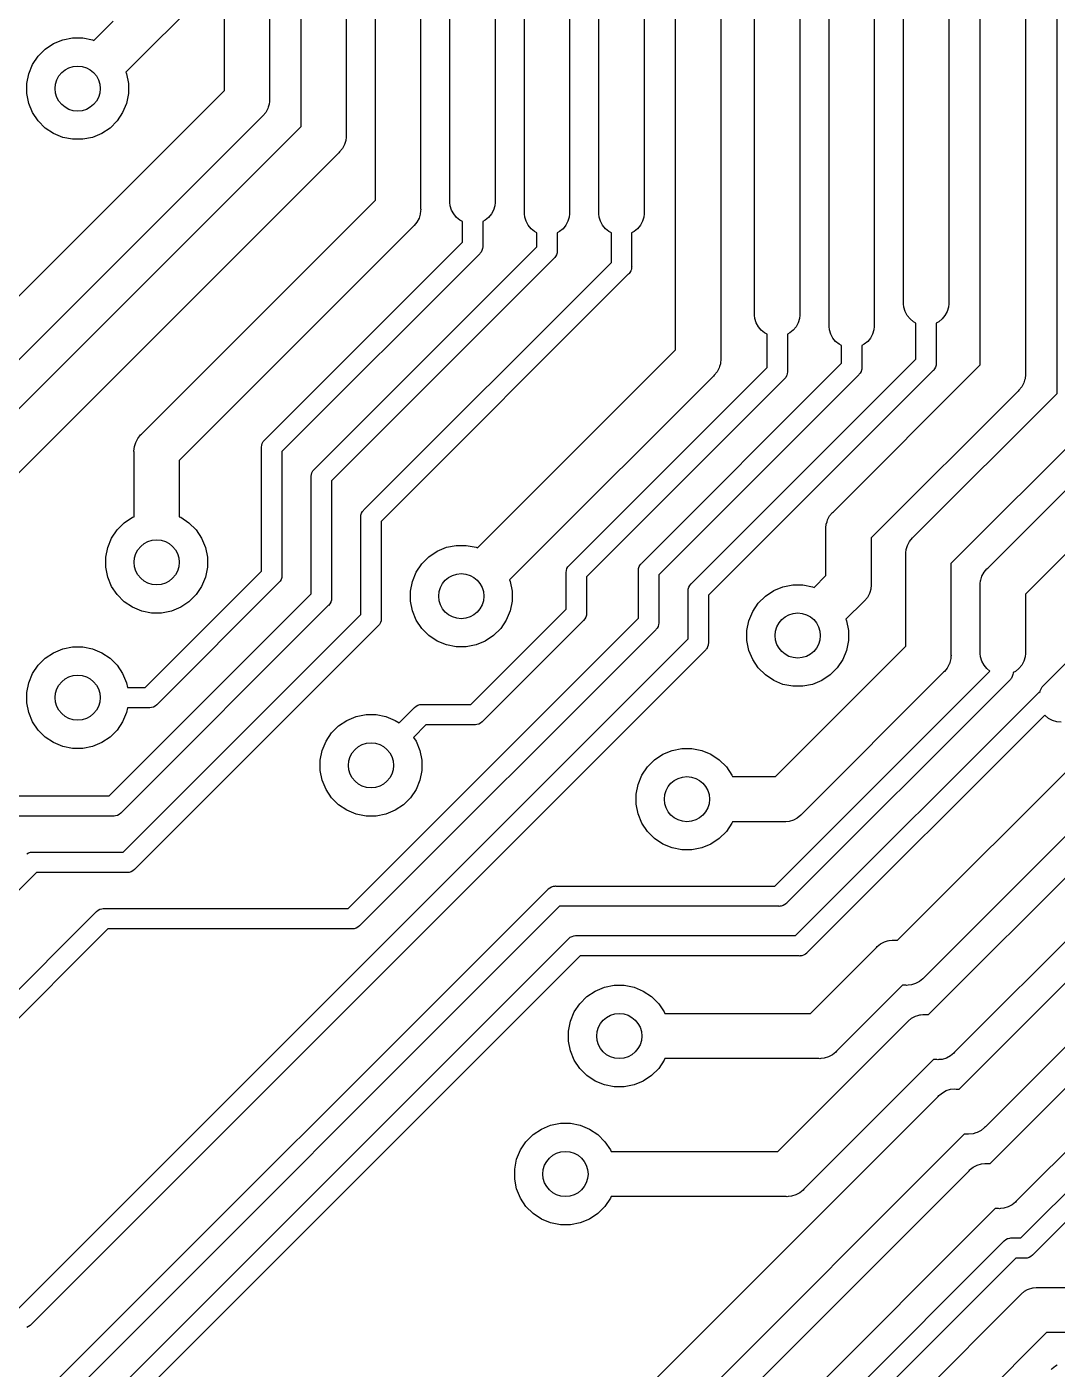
# Model space of a CAD drawing. Extents: x 1 to 84, y 1 to 137.
# Drawn here: x 42.37 to 46.94, y 30.77 to 36.72 of the extents above; entities that cross this region are included whole.
import ezdxf

# ---------------------------------------------------------------- set-up
doc = ezdxf.new("R2010")
doc.units = 0
doc.layers.add('BLACK', color=7, linetype='CONTINUOUS')

msp = doc.modelspace()

# ---------------------------------------------------------------- linework, layer by layer
at = {"layer": 'BLACK', "linetype": 'CONTINUOUS'}
for p, q in [((43.59, 36.2814), (43.59, 59.6351)), ((43.79, 59.5986), (43.79, 36.2449)), ((43.92, 35.9547), (43.92, 59.4651)), ((44.12, 59.4286), (44.12, 35.9182)), ((44.25, 35.9451), (44.25, 59.2451)), ((44.45, 59.2086), (44.45, 35.9451)), ((44.58, 35.8951), (44.58, 59.0918)), ((44.78, 59.0553), (44.78, 35.8951)), ((44.91, 35.8951), (44.91, 58.9551)), ((45.11, 58.9186), (45.11, 35.8951)), ((45.25, 35.2914), (45.25, 58.8118)), ((45.45, 58.7753), (45.45, 35.2549)), ((45.6, 35.4451), (45.6, 58.6951)), ((45.8, 58.6586), (45.8, 35.4451)), ((45.93, 35.3951), (45.93, 58.5086)), ((46.13, 58.4721), (46.13, 35.3951)), ((46.26, 35.4951), (46.26, 58.3719)), ((46.46, 58.3354), (46.46, 35.4951)), ((46.6, 35.2249), (46.6, 58.2452)), ((46.8, 58.2087), (46.8, 35.1883)), ((46.94, 35.0981), (46.94, 58.1185)), ((43.45, 38.0951), (43.45, 36.4049)), ((43.25, 36.4414), (43.25, 38.0586)), ((43.0672, 36.7758), (42.8992, 36.6078)), ((42.6722, 36.6636), (42.7578, 36.7492)), ((42.4934, 36.6494), (42.5344, 36.6664)), ((42.5344, 36.6664), (42.5778, 36.675)), ((42.5778, 36.675), (42.6222, 36.675)), ((42.6222, 36.675), (42.6656, 36.6664)), ((42.6656, 36.6664), (42.6722, 36.6636)), ((42.4252, 36.5934), (42.4566, 36.6248)), ((42.4566, 36.6248), (42.4934, 36.6494)), ((42.8992, 36.6078), (42.8136, 36.5222)), ((42.8992, 36.6078), (42.8992, 36.6078)), ((42.3836, 36.5156), (42.4006, 36.5566)), ((42.4006, 36.5566), (42.4252, 36.5934)), ((42.375, 36.4722), (42.3836, 36.5156)), ((42.8136, 36.5222), (42.8164, 36.5156)), ((42.8164, 36.5156), (42.825, 36.4722)), ((40.2758, 33.4672), (43.25, 36.4414)), ((42.375, 36.4278), (42.375, 36.4722)), ((42.3836, 36.3844), (42.375, 36.4278)), ((42.825, 36.4278), (42.8164, 36.3844)), ((42.825, 36.4722), (42.825, 36.4278)), ((42.4006, 36.3434), (42.3836, 36.3844)), ((42.8164, 36.3844), (42.7994, 36.3434)), ((43.4428, 36.3615), (43.4335, 36.3442)), ((43.4446, 36.3672), (43.4428, 36.3615)), ((43.4486, 36.3804), (43.4446, 36.3672)), ((43.4498, 36.3928), (43.4486, 36.3804)), ((43.45, 36.3951), (43.4498, 36.3928)), ((43.45, 36.4049), (43.4505, 36.4)), ((43.4505, 36.4), (43.45, 36.3951)), ((43.45, 36.3951), (43.45, 36.3951)), ((43.4172, 36.3258), (40.4172, 33.3258)), ((42.4252, 36.3066), (42.4006, 36.3434)), ((42.4566, 36.2752), (42.4252, 36.3066)), ((42.7748, 36.3066), (42.7434, 36.2752)), ((42.7994, 36.3434), (42.7748, 36.3066)), ((43.4211, 36.3289), (43.4172, 36.3258)), ((43.4335, 36.3442), (43.4211, 36.3289)), ((40.8828, 33.5742), (43.59, 36.2814)), ((42.4934, 36.2506), (42.4566, 36.2752)), ((42.5344, 36.2336), (42.4934, 36.2506)), ((42.7066, 36.2506), (42.6656, 36.2336)), ((42.7434, 36.2752), (42.7066, 36.2506)), ((43.79, 36.2449), (43.7905, 36.24)), ((43.7905, 36.24), (43.79, 36.2351)), ((42.5778, 36.225), (42.5344, 36.2336)), ((42.6222, 36.225), (42.5778, 36.225)), ((42.6656, 36.2336), (42.6222, 36.225)), ((43.7735, 36.1842), (43.761, 36.1689)), ((43.7828, 36.2015), (43.7735, 36.1842)), ((43.7885, 36.2204), (43.7828, 36.2015)), ((43.79, 36.2351), (43.7885, 36.2204)), ((43.79, 36.2351), (43.79, 36.2351)), ((43.7572, 36.1658), (41.05, 33.4586)), ((43.761, 36.1689), (43.7572, 36.1658)), ((42.8828, 34.9175), (43.92, 35.9547)), ((44.2514, 35.9304), (44.25, 35.9451)), ((44.45, 35.9451), (44.4486, 35.9304)), ((44.1185, 35.8937), (44.1128, 35.8749)), ((44.12, 35.9084), (44.1185, 35.8937)), ((44.12, 35.9182), (44.1205, 35.9133)), ((44.1205, 35.9133), (44.12, 35.9084)), ((44.12, 35.9084), (44.12, 35.9084)), ((44.2572, 35.9115), (44.2514, 35.9304)), ((44.2665, 35.8942), (44.2572, 35.9115)), ((44.2789, 35.8789), (44.2665, 35.8942)), ((44.4335, 35.8942), (44.4211, 35.8789)), ((44.4428, 35.9115), (44.4335, 35.8942)), ((44.4486, 35.9304), (44.4428, 35.9115)), ((44.5815, 35.8804), (44.58, 35.8951)), ((44.5872, 35.8615), (44.5815, 35.8804)), ((44.7786, 35.8804), (44.7728, 35.8615)), ((44.78, 35.8951), (44.7786, 35.8804)), ((44.9115, 35.8804), (44.91, 35.8951)), ((44.9172, 35.8615), (44.9115, 35.8804)), ((45.1086, 35.8804), (45.1029, 35.8615)), ((45.11, 35.8951), (45.1086, 35.8804)), ((44.0872, 35.8391), (43.05, 34.8019)), ((44.091, 35.8423), (44.0872, 35.8391)), ((44.1035, 35.8575), (44.091, 35.8423)), ((44.1128, 35.8749), (44.1035, 35.8575)), ((44.2942, 35.8665), (44.2789, 35.8789)), ((44.305, 35.8607), (44.2942, 35.8665)), ((44.305, 35.7686), (44.305, 35.8607)), ((44.4058, 35.8665), (44.395, 35.8607)), ((44.395, 35.8607), (44.395, 35.7522)), ((44.4211, 35.8789), (44.4058, 35.8665)), ((44.5965, 35.8442), (44.5872, 35.8615)), ((44.609, 35.8289), (44.5965, 35.8442)), ((44.6242, 35.8165), (44.609, 35.8289)), ((44.7511, 35.8289), (44.7358, 35.8165)), ((44.7636, 35.8442), (44.7511, 35.8289)), ((44.7728, 35.8615), (44.7636, 35.8442)), ((44.9265, 35.8442), (44.9172, 35.8615)), ((44.939, 35.8289), (44.9265, 35.8442)), ((44.9542, 35.8165), (44.939, 35.8289)), ((45.0811, 35.8289), (45.0658, 35.8165)), ((45.0936, 35.8442), (45.0811, 35.8289)), ((45.1029, 35.8615), (45.0936, 35.8442)), ((43.4297, 34.8933), (44.305, 35.7686)), ((44.635, 35.8107), (44.6242, 35.8165)), ((44.635, 35.7487), (44.635, 35.8107)), ((44.7358, 35.8165), (44.725, 35.8107)), ((44.725, 35.8107), (44.725, 35.7322)), ((44.965, 35.8107), (44.9542, 35.8165)), ((44.965, 35.6787), (44.965, 35.8107)), ((45.0658, 35.8165), (45.055, 35.8107)), ((45.055, 35.8107), (45.055, 35.6622)), ((44.3803, 35.7166), (43.505, 34.8413)), ((43.6497, 34.7634), (44.635, 35.7487)), ((44.382, 35.718), (44.3803, 35.7166)), ((44.3834, 35.7197), (44.382, 35.718)), ((44.3876, 35.7249), (44.3834, 35.7197)), ((44.3834, 35.7197), (44.3834, 35.7197)), ((44.3918, 35.7327), (44.3876, 35.7249)), ((44.3876, 35.7249), (44.3876, 35.7249)), ((44.3943, 35.7412), (44.3918, 35.7327)), ((44.395, 35.7478), (44.3943, 35.7412)), ((44.395, 35.7522), (44.3952, 35.75)), ((44.3952, 35.75), (44.395, 35.7478)), ((44.395, 35.7478), (44.395, 35.7478)), ((44.7151, 35.7018), (44.712, 35.698)), ((44.7176, 35.7049), (44.7151, 35.7018)), ((44.718, 35.7057), (44.7176, 35.7049)), ((44.7218, 35.7127), (44.718, 35.7057)), ((44.7234, 35.718), (44.7218, 35.7127)), ((44.7244, 35.7212), (44.7234, 35.718)), ((44.7247, 35.7249), (44.7244, 35.7212)), ((44.725, 35.7278), (44.7247, 35.7249)), ((44.725, 35.7322), (44.7252, 35.73)), ((44.7252, 35.73), (44.725, 35.7278)), ((44.725, 35.7278), (44.725, 35.7278)), ((44.7103, 35.6966), (43.725, 34.7113)), ((43.8697, 34.5834), (44.965, 35.6787)), ((44.712, 35.698), (44.7103, 35.6966)), ((45.0518, 35.6427), (45.0476, 35.6349)), ((45.0525, 35.6451), (45.0518, 35.6427)), ((45.0544, 35.6512), (45.0525, 35.6451)), ((45.0545, 35.6529), (45.0544, 35.6512)), ((45.055, 35.6578), (45.0545, 35.6529)), ((45.055, 35.6622), (45.0552, 35.66)), ((45.0552, 35.66), (45.055, 35.6578)), ((45.055, 35.6578), (45.055, 35.6578)), ((45.0403, 35.6266), (43.945, 34.5314)), ((45.042, 35.628), (45.0403, 35.6266)), ((45.0434, 35.6298), (45.042, 35.628)), ((45.0476, 35.6349), (45.0434, 35.6298)), ((45.0434, 35.6298), (45.0434, 35.6298)), ((45.0476, 35.6349), (45.0476, 35.6349)), ((46.2615, 35.4804), (46.26, 35.4951)), ((46.2672, 35.4615), (46.2615, 35.4804)), ((46.4586, 35.4804), (46.4529, 35.4615)), ((46.46, 35.4951), (46.4586, 35.4804)), ((45.6014, 35.4304), (45.6, 35.4451)), ((45.6072, 35.4115), (45.6014, 35.4304)), ((45.6165, 35.3942), (45.6072, 35.4115)), ((45.7928, 35.4115), (45.7835, 35.3942)), ((45.7986, 35.4304), (45.7928, 35.4115)), ((45.8, 35.4451), (45.7986, 35.4304)), ((46.2765, 35.4442), (46.2672, 35.4615)), ((46.289, 35.4289), (46.2765, 35.4442)), ((46.3042, 35.4165), (46.289, 35.4289)), ((46.315, 35.4107), (46.3042, 35.4165)), ((46.315, 35.251), (46.315, 35.4107)), ((46.4158, 35.4165), (46.405, 35.4107)), ((46.405, 35.4107), (46.405, 35.2346)), ((46.4311, 35.4289), (46.4158, 35.4165)), ((46.4436, 35.4442), (46.4311, 35.4289)), ((46.4529, 35.4615), (46.4436, 35.4442)), ((45.6289, 35.3789), (45.6165, 35.3942)), ((45.6442, 35.3665), (45.6289, 35.3789)), ((45.655, 35.3607), (45.6442, 35.3665)), ((45.655, 35.2133), (45.655, 35.3607)), ((45.7558, 35.3665), (45.745, 35.3607)), ((45.745, 35.3607), (45.745, 35.1968)), ((45.7711, 35.3789), (45.7558, 35.3665)), ((45.7835, 35.3942), (45.7711, 35.3789)), ((45.9315, 35.3804), (45.93, 35.3951)), ((45.9372, 35.3615), (45.9315, 35.3804)), ((45.9465, 35.3442), (45.9372, 35.3615)), ((45.959, 35.3289), (45.9465, 35.3442)), ((46.1136, 35.3442), (46.1011, 35.3289)), ((46.1228, 35.3615), (46.1136, 35.3442)), ((46.1286, 35.3804), (46.1228, 35.3615)), ((46.13, 35.3951), (46.1286, 35.3804)), ((44.4578, 34.4992), (45.25, 35.2914)), ((45.9742, 35.3165), (45.959, 35.3289)), ((45.985, 35.3107), (45.9742, 35.3165)), ((45.985, 35.2322), (45.985, 35.3107)), ((46.0858, 35.3165), (46.075, 35.3107)), ((46.075, 35.3107), (46.075, 35.2157)), ((46.1011, 35.3289), (46.0858, 35.3165)), ((45.0997, 34.3469), (45.985, 35.2322)), ((45.3197, 34.2557), (46.315, 35.251)), ((45.4486, 35.2304), (45.445, 35.2185)), ((45.4493, 35.2385), (45.4486, 35.2304)), ((45.45, 35.2451), (45.4493, 35.2385)), ((45.45, 35.2549), (45.4505, 35.25)), ((45.4505, 35.25), (45.45, 35.2451)), ((45.45, 35.2451), (45.45, 35.2451)), ((46.405, 35.2302), (46.4044, 35.2243)), ((46.405, 35.2346), (46.4052, 35.2324)), ((46.4052, 35.2324), (46.405, 35.2302)), ((46.405, 35.2302), (46.405, 35.2302)), ((45.4172, 35.1758), (44.5992, 34.3578)), ((44.7797, 34.338), (45.655, 35.2133)), ((46.0603, 35.1801), (45.175, 34.2949)), ((46.3903, 35.199), (45.395, 34.2037)), ((45.4211, 35.1789), (45.4172, 35.1758)), ((45.4335, 35.1942), (45.4211, 35.1789)), ((45.4428, 35.2115), (45.4335, 35.1942)), ((45.445, 35.2185), (45.4428, 35.2115)), ((45.7376, 35.1695), (45.7334, 35.1644)), ((45.7418, 35.1773), (45.7376, 35.1695)), ((45.7376, 35.1695), (45.7376, 35.1695)), ((45.7423, 35.1789), (45.7418, 35.1773)), ((45.7443, 35.1858), (45.7423, 35.1789)), ((45.7445, 35.1875), (45.7443, 35.1858)), ((45.745, 35.1924), (45.7445, 35.1875)), ((45.745, 35.1968), (45.7452, 35.1946)), ((45.7452, 35.1946), (45.745, 35.1925)), ((45.745, 35.1925), (45.745, 35.1924)), ((45.9488, 34.5737), (46.6, 35.2249)), ((46.062, 35.1815), (46.0603, 35.1801)), ((46.0635, 35.1834), (46.062, 35.1815)), ((46.0673, 35.188), (46.0635, 35.1834)), ((46.0676, 35.1884), (46.0673, 35.188)), ((46.0718, 35.1962), (46.0676, 35.1884)), ((46.0739, 35.2033), (46.0718, 35.1962)), ((46.0744, 35.2047), (46.0739, 35.2033)), ((46.0747, 35.2077), (46.0744, 35.2047)), ((46.075, 35.2113), (46.0747, 35.2077)), ((46.075, 35.2157), (46.0752, 35.2135)), ((46.0752, 35.2135), (46.075, 35.2113)), ((46.075, 35.2113), (46.075, 35.2113)), ((46.392, 35.2004), (46.3903, 35.199)), ((46.3945, 35.2035), (46.392, 35.2004)), ((46.3976, 35.2073), (46.3945, 35.2035)), ((46.4018, 35.2151), (46.3976, 35.2073)), ((46.3976, 35.2073), (46.3976, 35.2073)), ((46.4032, 35.2198), (46.4018, 35.2151)), ((46.4044, 35.2236), (46.4032, 35.2198)), ((46.4044, 35.2243), (46.4044, 35.2236)), ((46.7989, 35.1675), (46.7986, 35.1638)), ((46.8, 35.1785), (46.7989, 35.1675)), ((46.8, 35.1883), (46.8005, 35.1834)), ((46.8005, 35.1834), (46.8, 35.1785)), ((46.8, 35.1785), (46.8, 35.1785)), ((45.7303, 35.1613), (44.855, 34.286)), ((45.732, 35.1627), (45.7303, 35.1613)), ((45.7334, 35.1644), (45.732, 35.1627)), ((45.7334, 35.1644), (45.7334, 35.1644)), ((46.7672, 35.1093), (46.1161, 34.4581)), ((46.7711, 35.1124), (46.7672, 35.1093)), ((46.7835, 35.1276), (46.7711, 35.1124)), ((46.7928, 35.145), (46.7835, 35.1276)), ((46.7965, 35.1572), (46.7928, 35.145)), ((46.7986, 35.1638), (46.7965, 35.1572)), ((46.3028, 34.4609), (46.94, 35.0981)), ((47.1072, 34.9825), (46.47, 34.3453)), ((46.6328, 34.3242), (47.27, 34.9614)), ((42.8514, 34.8629), (42.8572, 34.8818)), ((42.8572, 34.8818), (42.8665, 34.8991)), ((42.8665, 34.8991), (42.8758, 34.9106)), ((42.8758, 34.9106), (42.8789, 34.9144)), ((42.8789, 34.9144), (42.8828, 34.9175)), ((43.4148, 34.86), (43.4156, 34.8688)), ((43.4156, 34.8688), (43.4182, 34.8773)), ((43.4182, 34.8773), (43.4224, 34.8851)), ((43.4224, 34.8851), (43.4266, 34.8902)), ((43.4266, 34.8902), (43.428, 34.8919)), ((43.4266, 34.8902), (43.4266, 34.8902)), ((43.428, 34.8919), (43.4297, 34.8933)), ((42.8495, 34.8433), (42.8514, 34.8629)), ((42.85, 34.8384), (42.8495, 34.8433)), ((42.85, 34.5521), (42.85, 34.8384)), ((43.415, 34.8578), (43.4148, 34.86)), ((43.415, 34.3104), (43.415, 34.8578)), ((43.505, 34.8413), (43.505, 34.294)), ((47.4372, 34.8458), (46.8, 34.2086)), ((43.05, 34.8019), (43.05, 34.5521)), ((43.6382, 34.7473), (43.6396, 34.7499)), ((43.6396, 34.7499), (43.6424, 34.7551)), ((43.6424, 34.7551), (43.6459, 34.7594)), ((43.6459, 34.7594), (43.6466, 34.7602)), ((43.6466, 34.7603), (43.648, 34.762)), ((43.6466, 34.7602), (43.6466, 34.7603)), ((43.648, 34.762), (43.6497, 34.7634)), ((43.6348, 34.73), (43.635, 34.7322)), ((43.635, 34.7278), (43.6348, 34.73)), ((43.635, 34.7322), (43.6356, 34.7388)), ((43.635, 34.7322), (43.635, 34.7322)), ((43.635, 34.2098), (43.635, 34.7278)), ((43.6356, 34.7388), (43.6357, 34.7391)), ((43.6357, 34.7391), (43.6382, 34.7473)), ((43.725, 34.7113), (43.725, 34.1933)), ((43.8582, 34.5673), (43.8624, 34.5751)), ((43.8624, 34.5751), (43.8666, 34.5803)), ((43.8666, 34.5803), (43.868, 34.582)), ((43.8666, 34.5803), (43.8666, 34.5803)), ((43.868, 34.582), (43.8697, 34.5834)), ((45.945, 34.5705), (45.9488, 34.5737)), ((42.7752, 34.4934), (42.8066, 34.5248)), ((42.8066, 34.5248), (42.8434, 34.5494)), ((42.8434, 34.5494), (42.85, 34.5521)), ((43.05, 34.5521), (43.0566, 34.5494)), ((43.0566, 34.5494), (43.0934, 34.5248)), ((43.0934, 34.5248), (43.1248, 34.4934)), ((43.8548, 34.55), (43.8556, 34.5588)), ((43.855, 34.5478), (43.8548, 34.55)), ((43.855, 34.1186), (43.855, 34.5478)), ((43.8556, 34.5588), (43.8582, 34.5673)), ((43.945, 34.5314), (43.945, 34.1022)), ((45.916, 34.5044), (45.9174, 34.518)), ((45.9174, 34.518), (45.9175, 34.5191)), ((45.9175, 34.5191), (45.9208, 34.5299)), ((45.9208, 34.5299), (45.9232, 34.5379)), ((45.9232, 34.5379), (45.9325, 34.5553)), ((45.9325, 34.5553), (45.945, 34.5705)), ((42.7336, 34.4156), (42.7506, 34.4566)), ((42.7506, 34.4566), (42.7752, 34.4934)), ((43.1248, 34.4934), (43.1494, 34.4566)), ((43.1494, 34.4566), (43.1664, 34.4156)), ((44.3722, 34.4136), (44.4578, 34.4992)), ((44.4578, 34.4992), (44.4578, 34.4992)), ((45.9156, 34.4995), (45.916, 34.5044)), ((45.916, 34.4946), (45.9156, 34.4995)), ((45.916, 34.5044), (45.916, 34.5044)), ((45.9161, 34.2918), (45.916, 34.4946)), ((46.1161, 34.4581), (46.1161, 34.2552)), ((46.2864, 34.4425), (46.2989, 34.4578)), ((46.2989, 34.4578), (46.3028, 34.4609)), ((42.725, 34.3722), (42.7336, 34.4156)), ((43.1664, 34.4156), (43.175, 34.3722)), ((44.1566, 34.3748), (44.1934, 34.3994)), ((44.1934, 34.3994), (44.2344, 34.4164)), ((44.2344, 34.4164), (44.2778, 34.425)), ((44.2778, 34.425), (44.3222, 34.425)), ((44.3222, 34.425), (44.3656, 34.4164)), ((44.3656, 34.4164), (44.3722, 34.4136)), ((46.27, 34.3916), (46.2714, 34.4063)), ((46.2714, 34.4063), (46.2715, 34.4067)), ((46.2715, 34.4067), (46.2755, 34.4198)), ((46.2755, 34.4198), (46.2772, 34.4252)), ((46.2772, 34.4252), (46.2864, 34.4425)), ((42.725, 34.3278), (42.725, 34.3722)), ((43.175, 34.3722), (43.175, 34.3278)), ((44.1006, 34.3066), (44.1252, 34.3434)), ((44.1252, 34.3434), (44.1566, 34.3748)), ((44.5992, 34.3578), (44.5136, 34.2722)), ((44.5992, 34.3578), (44.5992, 34.3578)), ((44.7724, 34.3297), (44.7766, 34.3349)), ((44.7766, 34.3349), (44.778, 34.3366)), ((44.7766, 34.3349), (44.7766, 34.3349)), ((44.778, 34.3366), (44.7797, 34.338)), ((45.0882, 34.3308), (45.0924, 34.3386)), ((45.0924, 34.3386), (45.0966, 34.3438)), ((45.0966, 34.3438), (45.098, 34.3455)), ((45.0966, 34.3438), (45.0966, 34.3438)), ((45.098, 34.3455), (45.0997, 34.3469)), ((46.2695, 34.3867), (46.27, 34.3916)), ((46.27, 34.3818), (46.2695, 34.3867)), ((46.27, 34.3916), (46.27, 34.3916)), ((46.27, 33.9781), (46.27, 34.3818)), ((46.47, 34.3453), (46.47, 33.9416)), ((42.7336, 34.2844), (42.725, 34.3278)), ((42.7506, 34.2434), (42.7336, 34.2844)), ((42.8996, 33.795), (43.415, 34.3104)), ((43.1664, 34.2844), (43.1494, 34.2434)), ((43.175, 34.3278), (43.1664, 34.2844)), ((43.5018, 34.2745), (43.4976, 34.2667)), ((43.5043, 34.283), (43.5018, 34.2745)), ((43.505, 34.2896), (43.5043, 34.283)), ((43.505, 34.294), (43.5052, 34.2918)), ((43.5052, 34.2918), (43.505, 34.2896)), ((43.505, 34.2896), (43.505, 34.2896)), ((44.0836, 34.2656), (44.1006, 34.3066)), ((44.7648, 34.3046), (44.7656, 34.3134)), ((44.765, 34.3024), (44.7648, 34.3046)), ((44.765, 34.1429), (44.765, 34.3024)), ((44.7656, 34.3134), (44.7682, 34.3219)), ((44.7682, 34.3219), (44.7724, 34.3297)), ((44.855, 34.286), (44.855, 34.1265)), ((45.0848, 34.3135), (45.0856, 34.3223)), ((45.085, 34.3113), (45.0848, 34.3135)), ((45.085, 34.1018), (45.085, 34.3113)), ((45.0856, 34.3223), (45.0882, 34.3308)), ((45.175, 34.2949), (45.175, 34.0853)), ((45.8633, 34.239), (45.9161, 34.2918)), ((46.6017, 34.2704), (46.6055, 34.283)), ((46.6055, 34.283), (46.6072, 34.2885)), ((46.6072, 34.2885), (46.6165, 34.3059)), ((46.6165, 34.3059), (46.6289, 34.3211)), ((46.6289, 34.3211), (46.6328, 34.3242)), ((42.7752, 34.2066), (42.7506, 34.2434)), ((43.4902, 34.2584), (42.9516, 33.7197)), ((43.1494, 34.2434), (43.1248, 34.2066)), ((43.4919, 34.2598), (43.4902, 34.2584)), ((43.4976, 34.2667), (43.4919, 34.2598)), ((44.075, 34.2222), (44.0836, 34.2656)), ((44.075, 34.1778), (44.075, 34.2222)), ((44.5136, 34.2722), (44.5164, 34.2656)), ((44.5164, 34.2656), (44.525, 34.2222)), ((44.525, 34.2222), (44.525, 34.1778)), ((45.3048, 34.2224), (45.3056, 34.2312)), ((45.305, 34.2202), (45.3048, 34.2224)), ((45.305, 34.0106), (45.305, 34.2202)), ((45.3056, 34.2312), (45.3082, 34.2397)), ((45.3082, 34.2397), (45.3124, 34.2475)), ((45.3124, 34.2475), (45.3166, 34.2526)), ((45.3166, 34.2526), (45.318, 34.2543)), ((45.3166, 34.2526), (45.3166, 34.2526)), ((45.318, 34.2543), (45.3197, 34.2557)), ((45.6476, 34.2001), (45.6845, 34.2247)), ((45.6845, 34.2247), (45.7254, 34.2417)), ((45.7254, 34.2417), (45.7689, 34.2503)), ((45.7689, 34.2503), (45.8132, 34.2503)), ((45.8132, 34.2503), (45.8567, 34.2417)), ((45.8567, 34.2417), (45.8633, 34.239)), ((46.1102, 34.2162), (46.1089, 34.2119)), ((46.1146, 34.2307), (46.1102, 34.2162)), ((46.1151, 34.2355), (46.1146, 34.2307)), ((46.1161, 34.2454), (46.1151, 34.2355)), ((46.1161, 34.2552), (46.1165, 34.2503)), ((46.1165, 34.2503), (46.1161, 34.2455)), ((46.1161, 34.2455), (46.1161, 34.2454)), ((46.5995, 34.25), (46.6, 34.2549)), ((46.6, 34.2451), (46.5995, 34.25)), ((46.6, 34.2549), (46.6014, 34.2696)), ((46.6, 34.2549), (46.6, 34.2549)), ((46.6, 33.9451), (46.6, 34.2451)), ((46.6014, 34.2696), (46.6017, 34.2704)), ((42.7402, 33.315), (43.635, 34.2098)), ((42.8066, 34.1752), (42.7752, 34.2066)), ((43.7102, 34.1578), (42.7922, 33.2398)), ((42.8434, 34.1506), (42.8066, 34.1752)), ((43.0934, 34.1752), (43.0566, 34.1506)), ((43.1248, 34.2066), (43.0934, 34.1752)), ((43.712, 34.1592), (43.7102, 34.1578)), ((43.7176, 34.166), (43.712, 34.1592)), ((43.7218, 34.1738), (43.7176, 34.166)), ((43.7219, 34.1743), (43.7218, 34.1738)), ((43.7243, 34.1823), (43.7219, 34.1743)), ((43.7247, 34.1857), (43.7243, 34.1823)), ((43.725, 34.1889), (43.7247, 34.1857)), ((43.725, 34.1933), (43.7252, 34.1911)), ((43.7252, 34.1911), (43.725, 34.1889)), ((43.725, 34.1889), (43.725, 34.1889)), ((44.0836, 34.1344), (44.075, 34.1778)), ((44.525, 34.1778), (44.5164, 34.1344)), ((45.395, 34.2037), (45.395, 33.9942)), ((45.5917, 34.1319), (45.6163, 34.1688)), ((45.6163, 34.1688), (45.6476, 34.2001)), ((46.0833, 34.1762), (46.0047, 34.0976)), ((46.0871, 34.1793), (46.0833, 34.1762)), ((46.0996, 34.1945), (46.0871, 34.1793)), ((46.1089, 34.2119), (46.0996, 34.1945)), ((46.8, 34.2086), (46.8, 33.9451)), ((42.8014, 33.065), (43.855, 34.1186)), ((42.8844, 34.1336), (42.8434, 34.1506)), ((42.9278, 34.125), (42.8844, 34.1336)), ((42.9722, 34.125), (42.9278, 34.125)), ((43.0156, 34.1336), (42.9722, 34.125)), ((43.0566, 34.1506), (43.0156, 34.1336)), ((43.7982, 32.815), (45.085, 34.1018)), ((43.9452, 34.1), (43.9443, 34.0912)), ((43.945, 34.1022), (43.9452, 34.1)), ((44.1006, 34.0934), (44.0836, 34.1344)), ((44.3421, 33.72), (44.765, 34.1429)), ((44.5164, 34.1344), (44.4994, 34.0934)), ((44.8476, 34.0991), (44.8419, 34.0923)), ((44.8518, 34.107), (44.8476, 34.0991)), ((44.8543, 34.1154), (44.8518, 34.1072)), ((44.8518, 34.1072), (44.8518, 34.107)), ((44.8548, 34.1201), (44.8543, 34.1154)), ((44.855, 34.1221), (44.8548, 34.1201)), ((44.855, 34.1265), (44.8552, 34.1243)), ((44.8552, 34.1243), (44.855, 34.1221)), ((44.855, 34.1221), (44.855, 34.1221)), ((45.5747, 34.091), (45.5917, 34.1319)), ((46.0047, 34.0976), (46.0074, 34.091)), ((46.8842, 33.8089), (47.1699, 34.0947)), ((43.9303, 34.0666), (42.8534, 32.9898)), ((45.1603, 34.0498), (43.8502, 32.7398)), ((43.932, 34.068), (43.9303, 34.0666)), ((43.9334, 34.0697), (43.932, 34.068)), ((43.9376, 34.0749), (43.9334, 34.0697)), ((43.9334, 34.0697), (43.9334, 34.0697)), ((43.9418, 34.0827), (43.9376, 34.0749)), ((43.9443, 34.0912), (43.9418, 34.0827)), ((44.1252, 34.0566), (44.1006, 34.0934)), ((44.1566, 34.0252), (44.1252, 34.0566)), ((44.8402, 34.0909), (44.3941, 33.6447)), ((44.4748, 34.0566), (44.4434, 34.0252)), ((44.4994, 34.0934), (44.4748, 34.0566)), ((44.8419, 34.0923), (44.8402, 34.0909)), ((45.162, 34.0512), (45.1603, 34.0498)), ((45.1634, 34.0529), (45.162, 34.0512)), ((45.1676, 34.058), (45.1634, 34.0529)), ((45.1634, 34.0529), (45.1634, 34.0529)), ((45.1718, 34.0658), (45.1676, 34.058)), ((45.1676, 34.058), (45.1676, 34.058)), ((45.1743, 34.0743), (45.1718, 34.0658)), ((45.175, 34.0809), (45.1743, 34.0743)), ((45.175, 34.0853), (45.1752, 34.0831)), ((45.1752, 34.0831), (45.175, 34.0809)), ((45.175, 34.0809), (45.175, 34.0809)), ((45.5661, 34.0475), (45.5747, 34.091)), ((45.5661, 34.0032), (45.5661, 34.0475)), ((46.0074, 34.091), (46.0161, 34.0475)), ((46.0161, 34.0475), (46.0161, 34.0032)), ((42.3387, 31.0444), (45.305, 34.0106)), ((44.1934, 34.0006), (44.1566, 34.0252)), ((44.2344, 33.9836), (44.1934, 34.0006)), ((44.2778, 33.975), (44.2344, 33.9836)), ((44.3656, 33.9836), (44.3222, 33.975)), ((44.4066, 34.0006), (44.3656, 33.9836)), ((44.4434, 34.0252), (44.4066, 34.0006)), ((45.3941, 33.9824), (45.3918, 33.9747)), ((45.3943, 33.9832), (45.3941, 33.9824)), ((45.3947, 33.9869), (45.3943, 33.9832)), ((45.395, 33.9898), (45.3947, 33.9869)), ((45.395, 33.9942), (45.3952, 33.992)), ((45.3952, 33.992), (45.395, 33.9898)), ((45.395, 33.9898), (45.395, 33.9898)), ((45.5747, 33.9597), (45.5661, 34.0032)), ((45.6919, 33.4), (46.27, 33.9781)), ((46.0161, 34.0032), (46.0074, 33.9597)), ((45.3803, 33.9586), (42.3908, 30.9691)), ((42.4252, 33.8934), (42.4566, 33.9248)), ((42.4566, 33.9248), (42.4934, 33.9494)), ((42.4934, 33.9494), (42.5344, 33.9664)), ((42.5344, 33.9664), (42.5778, 33.975)), ((42.5778, 33.975), (42.6222, 33.975)), ((42.6222, 33.975), (42.6656, 33.9664)), ((42.6656, 33.9664), (42.7066, 33.9494)), ((42.7066, 33.9494), (42.7434, 33.9248)), ((42.7434, 33.9248), (42.7748, 33.8934)), ((44.3222, 33.975), (44.2778, 33.975)), ((45.382, 33.96), (45.3803, 33.9586)), ((45.3834, 33.9617), (45.382, 33.96)), ((45.3855, 33.9643), (45.3834, 33.9617)), ((45.3834, 33.9617), (45.3834, 33.9617)), ((45.3876, 33.9669), (45.3855, 33.9643)), ((45.3918, 33.9747), (45.3876, 33.9669)), ((45.5917, 33.9188), (45.5747, 33.9597)), ((45.6163, 33.8819), (45.5917, 33.9188)), ((45.9904, 33.9188), (45.9658, 33.8819)), ((46.0074, 33.9597), (45.9904, 33.9188)), ((46.2335, 32.6753), (47.5, 33.9417)), ((46.4685, 33.9171), (46.4634, 33.9003)), ((46.4692, 33.9236), (46.4685, 33.9171)), ((46.47, 33.9318), (46.4692, 33.9236)), ((46.47, 33.9416), (46.4705, 33.9367)), ((46.4705, 33.9367), (46.47, 33.9318)), ((46.47, 33.9318), (46.47, 33.9318)), ((46.6014, 33.9304), (46.6, 33.9451)), ((46.6072, 33.9115), (46.6014, 33.9304)), ((46.7986, 33.9304), (46.7928, 33.9115)), ((46.8, 33.9451), (46.7986, 33.9304)), ((42.4006, 33.8566), (42.4252, 33.8934)), ((42.7748, 33.8934), (42.7994, 33.8566)), ((45.6476, 33.8506), (45.6163, 33.8819)), ((45.6902, 32.915), (46.6428, 33.8676)), ((46.4372, 33.8625), (45.8075, 33.2328)), ((45.9658, 33.8819), (45.9345, 33.8506)), ((46.441, 33.8656), (46.4372, 33.8625)), ((46.4535, 33.8809), (46.441, 33.8656)), ((46.4628, 33.8982), (46.4535, 33.8809)), ((46.4634, 33.9003), (46.4628, 33.8982)), ((46.6165, 33.8942), (46.6072, 33.9115)), ((46.6289, 33.8789), (46.6165, 33.8942)), ((46.6428, 33.8676), (46.6289, 33.8789)), ((46.745, 33.8589), (46.7443, 33.8523)), ((46.7452, 33.8608), (46.745, 33.8589)), ((46.745, 33.8589), (46.745, 33.8589)), ((46.7558, 33.8665), (46.7452, 33.8608)), ((46.7711, 33.8789), (46.7558, 33.8665)), ((46.7835, 33.8942), (46.7711, 33.8789)), ((46.7928, 33.9115), (46.7835, 33.8942)), ((42.375, 33.7722), (42.3836, 33.8156)), ((42.3836, 33.8156), (42.4006, 33.8566)), ((42.7994, 33.8566), (42.8164, 33.8156)), ((42.8164, 33.8156), (42.8205, 33.795)), ((45.6845, 33.826), (45.6476, 33.8506)), ((45.7254, 33.809), (45.6845, 33.826)), ((45.7689, 33.8004), (45.7254, 33.809)), ((46.7303, 33.8278), (45.7422, 32.8398)), ((45.8132, 33.8004), (45.7689, 33.8004)), ((45.8567, 33.809), (45.8132, 33.8004)), ((45.8976, 33.826), (45.8567, 33.809)), ((45.9345, 33.8506), (45.8976, 33.826)), ((47.6672, 33.8261), (46.3491, 32.508)), ((46.3702, 32.3453), (47.83, 33.805)), ((46.732, 33.8292), (46.7303, 33.8278)), ((46.7334, 33.8309), (46.732, 33.8292)), ((46.7355, 33.8335), (46.7334, 33.8309)), ((46.7334, 33.8309), (46.7334, 33.8309)), ((46.7376, 33.836), (46.7355, 33.8335)), ((46.7418, 33.8438), (46.7376, 33.836)), ((46.7443, 33.8523), (46.7418, 33.8438)), ((46.8655, 33.7801), (46.8748, 33.7975)), ((46.8748, 33.7975), (46.8842, 33.8089)), ((42.375, 33.7278), (42.375, 33.7722)), ((42.8205, 33.795), (42.8996, 33.795)), ((45.7814, 32.695), (46.8583, 33.7719)), ((46.8583, 33.7719), (46.8597, 33.7736)), ((46.8597, 33.7736), (46.8648, 33.7779)), ((46.8648, 33.7779), (46.8655, 33.7801)), ((42.3836, 33.6844), (42.375, 33.7278)), ((42.4006, 33.6434), (42.3836, 33.6844)), ((42.8164, 33.6844), (42.7994, 33.6434)), ((42.8205, 33.705), (42.8164, 33.6844)), ((42.916, 33.705), (42.8205, 33.705)), ((42.9182, 33.7048), (42.916, 33.705)), ((42.9204, 33.705), (42.9182, 33.7048)), ((42.927, 33.7057), (42.9204, 33.705)), ((42.9204, 33.705), (42.9204, 33.705)), ((42.9355, 33.7082), (42.927, 33.7057)), ((42.9433, 33.7124), (42.9355, 33.7082)), ((42.9502, 33.718), (42.9433, 33.7124)), ((42.9516, 33.7197), (42.9502, 33.718)), ((44.0241, 33.6377), (44.0916, 33.7053)), ((44.0916, 33.7053), (44.093, 33.707)), ((44.093, 33.707), (44.0999, 33.7126)), ((44.0999, 33.7126), (44.1077, 33.7168)), ((44.1077, 33.7168), (44.1118, 33.718)), ((44.1118, 33.718), (44.1162, 33.7193)), ((44.1162, 33.7193), (44.1169, 33.7194)), ((44.1169, 33.7194), (44.1228, 33.72)), ((44.1228, 33.72), (44.125, 33.7202)), ((44.1228, 33.72), (44.1228, 33.72)), ((44.125, 33.7202), (44.1272, 33.72)), ((44.1272, 33.72), (44.3421, 33.72)), ((47.9972, 33.6894), (46.4858, 32.178)), ((42.4252, 33.6066), (42.4006, 33.6434)), ((42.7994, 33.6434), (42.7748, 33.6066)), ((43.7252, 33.5934), (43.7566, 33.6248)), ((43.7566, 33.6248), (43.7934, 33.6494)), ((43.7934, 33.6494), (43.8344, 33.6664)), ((43.8344, 33.6664), (43.8778, 33.675)), ((43.8778, 33.675), (43.9222, 33.675)), ((43.9222, 33.675), (43.9656, 33.6664)), ((43.9656, 33.6664), (44.0066, 33.6494)), ((44.0066, 33.6494), (44.0241, 33.6377)), ((44.1436, 33.63), (44.0877, 33.5741)), ((44.3585, 33.63), (44.1436, 33.63)), ((44.3607, 33.6298), (44.3585, 33.63)), ((44.3629, 33.63), (44.3607, 33.6298)), ((44.3695, 33.6307), (44.3629, 33.63)), ((44.3629, 33.63), (44.3629, 33.63)), ((44.378, 33.6332), (44.3695, 33.6307)), ((44.3858, 33.6374), (44.378, 33.6332)), ((44.3927, 33.643), (44.3858, 33.6374)), ((44.3941, 33.6447), (44.3927, 33.643)), ((46.8859, 33.6723), (45.8334, 32.6197)), ((46.8873, 33.6706), (46.8859, 33.6723)), ((46.9025, 33.6581), (46.8873, 33.6706)), ((46.9199, 33.6488), (46.9025, 33.6581)), ((46.9387, 33.6431), (46.9199, 33.6488)), ((46.9584, 33.6412), (46.9387, 33.6431)), ((42.4566, 33.5752), (42.4252, 33.6066)), ((42.4934, 33.5506), (42.4566, 33.5752)), ((42.7434, 33.5752), (42.7066, 33.5506)), ((42.7748, 33.6066), (42.7434, 33.5752)), ((43.7006, 33.5566), (43.7252, 33.5934)), ((44.0877, 33.5741), (44.0994, 33.5566)), ((42.5344, 33.5336), (42.4934, 33.5506)), ((42.5778, 33.525), (42.5344, 33.5336)), ((42.6222, 33.525), (42.5778, 33.525)), ((42.6656, 33.5336), (42.6222, 33.525)), ((42.7066, 33.5506), (42.6656, 33.5336)), ((43.675, 33.4722), (43.6836, 33.5156)), ((43.6836, 33.5156), (43.7006, 33.5566)), ((44.0994, 33.5566), (44.1164, 33.5156)), ((44.1164, 33.5156), (44.125, 33.4722)), ((45.1934, 33.4994), (45.2344, 33.5164)), ((45.2344, 33.5164), (45.2778, 33.525)), ((45.2778, 33.525), (45.3222, 33.525)), ((45.3222, 33.525), (45.3656, 33.5164)), ((45.3656, 33.5164), (45.4066, 33.4994)), ((43.675, 33.4278), (43.675, 33.4722)), ((44.125, 33.4722), (44.125, 33.4278)), ((45.1006, 33.4066), (45.1252, 33.4434)), ((45.1252, 33.4434), (45.1566, 33.4748)), ((45.1566, 33.4748), (45.1934, 33.4994)), ((45.4066, 33.4994), (45.4434, 33.4748)), ((45.4434, 33.4748), (45.4748, 33.4434)), ((45.4748, 33.4434), (45.4994, 33.4066)), ((43.6836, 33.3844), (43.675, 33.4278)), ((43.7006, 33.3434), (43.6836, 33.3844)), ((44.1164, 33.3844), (44.0994, 33.3434)), ((44.125, 33.4278), (44.1164, 33.3844)), ((45.0836, 33.3656), (45.1006, 33.4066)), ((45.4994, 33.4066), (45.5021, 33.4)), ((45.5021, 33.4), (45.6919, 33.4)), ((43.7252, 33.3066), (43.7006, 33.3434)), ((44.0994, 33.3434), (44.0748, 33.3066)), ((45.075, 33.3222), (45.0836, 33.3656)), ((45.075, 33.2778), (45.075, 33.3222)), ((46.5069, 32.0152), (47.8597, 33.3681)), ((42.0611, 33.315), (42.7402, 33.315)), ((43.7566, 33.2752), (43.7252, 33.3066)), ((43.7934, 33.2506), (43.7566, 33.2752)), ((44.0434, 33.2752), (44.0066, 33.2506)), ((44.0748, 33.3066), (44.0434, 33.2752)), ((45.0836, 33.2344), (45.075, 33.2778)), ((42.7567, 33.225), (42.0775, 33.225)), ((42.7589, 33.2248), (42.7567, 33.225)), ((42.7611, 33.225), (42.7589, 33.2248)), ((42.7677, 33.2257), (42.7611, 33.225)), ((42.7611, 33.225), (42.7611, 33.225)), ((42.7762, 33.2282), (42.7677, 33.2257)), ((42.784, 33.2324), (42.7762, 33.2282)), ((42.7908, 33.238), (42.784, 33.2324)), ((42.7922, 33.2398), (42.7908, 33.238)), ((43.8344, 33.2336), (43.7934, 33.2506)), ((43.8778, 33.225), (43.8344, 33.2336)), ((43.9222, 33.225), (43.8778, 33.225)), ((43.9656, 33.2336), (43.9222, 33.225)), ((44.0066, 33.2506), (43.9656, 33.2336)), ((45.1006, 33.1934), (45.0836, 33.2344)), ((45.7717, 33.2072), (45.7529, 33.2014)), ((45.7891, 33.2165), (45.7717, 33.2072)), ((45.8043, 33.2289), (45.7891, 33.2165)), ((45.8075, 33.2328), (45.8043, 33.2289)), ((48.0012, 33.2267), (46.6225, 31.848)), ((45.1252, 33.1566), (45.1006, 33.1934)), ((45.1566, 33.1252), (45.1252, 33.1566)), ((45.4748, 33.1566), (45.4434, 33.1252)), ((45.4994, 33.1934), (45.4748, 33.1566)), ((45.5021, 33.2), (45.4994, 33.1934)), ((45.7284, 33.2), (45.5021, 33.2)), ((45.7333, 33.1995), (45.7284, 33.2)), ((45.7382, 33.2), (45.7333, 33.1995)), ((45.7529, 33.2014), (45.7382, 33.2)), ((45.7382, 33.2), (45.7382, 33.2)), ((45.1934, 33.1006), (45.1566, 33.1252)), ((45.2344, 33.0836), (45.1934, 33.1006)), ((45.2778, 33.075), (45.2344, 33.0836)), ((45.3656, 33.0836), (45.3222, 33.075)), ((45.4066, 33.1006), (45.3656, 33.0836)), ((45.4434, 33.1252), (45.4066, 33.1006)), ((42.3746, 33.0576), (42.3824, 33.0618)), ((42.3824, 33.0618), (42.3909, 33.0644)), ((42.3909, 33.0644), (42.3997, 33.0652)), ((42.3997, 33.0652), (42.4019, 33.065)), ((42.4019, 33.065), (42.8014, 33.065)), ((45.3222, 33.075), (45.2778, 33.075)), ((46.6436, 31.6852), (47.9964, 33.0381)), ((42.4183, 32.975), (41.1376, 31.6942)), ((42.8178, 32.975), (42.4183, 32.975)), ((42.82, 32.9748), (42.8178, 32.975)), ((42.8222, 32.975), (42.82, 32.9748)), ((42.8288, 32.9757), (42.8222, 32.975)), ((42.8222, 32.975), (42.8222, 32.975)), ((42.8373, 32.9782), (42.8288, 32.9757)), ((42.8451, 32.9824), (42.8373, 32.9782)), ((42.852, 32.988), (42.8451, 32.9824)), ((42.8534, 32.9898), (42.852, 32.988)), ((44.6849, 32.902), (44.6917, 32.9076)), ((44.6917, 32.9076), (44.6996, 32.9118)), ((44.6996, 32.9118), (44.7039, 32.9131)), ((44.7039, 32.9131), (44.708, 32.9144)), ((44.708, 32.9144), (44.7088, 32.9144)), ((44.7088, 32.9144), (44.7147, 32.915)), ((44.7147, 32.915), (44.7169, 32.9152)), ((44.7147, 32.915), (44.7147, 32.915)), ((44.7169, 32.9152), (44.7191, 32.915)), ((44.7191, 32.915), (45.6902, 32.915)), ((42.4717, 30.6885), (44.6835, 32.9003)), ((44.6835, 32.9003), (44.6849, 32.902)), ((48.1379, 32.8967), (46.7592, 31.518)), ((46.7803, 31.3552), (48.3053, 32.8803)), ((40.9192, 31.0374), (42.682, 32.8003)), ((44.7355, 32.825), (42.547, 30.6365)), ((42.682, 32.8003), (42.6834, 32.802)), ((42.6834, 32.802), (42.6903, 32.8076)), ((42.6903, 32.8076), (42.6981, 32.8118)), ((42.6981, 32.8118), (42.7001, 32.8124)), ((42.7001, 32.8124), (42.7066, 32.8144)), ((42.7066, 32.8144), (42.7074, 32.8144)), ((42.7074, 32.8144), (42.7132, 32.815)), ((42.7132, 32.815), (42.7154, 32.8152)), ((42.7132, 32.815), (42.7132, 32.815)), ((42.7154, 32.8152), (42.7176, 32.815)), ((42.7176, 32.815), (43.7982, 32.815)), ((45.7067, 32.825), (44.7355, 32.825)), ((45.7089, 32.8248), (45.7067, 32.825)), ((45.7111, 32.825), (45.7089, 32.8248)), ((45.7177, 32.8257), (45.7111, 32.825)), ((45.7111, 32.825), (45.7111, 32.825)), ((45.7262, 32.8282), (45.7177, 32.8257)), ((45.734, 32.8324), (45.7262, 32.8282)), ((45.7408, 32.838), (45.734, 32.8324)), ((45.7422, 32.8398), (45.7408, 32.838)), ((48.3573, 32.805), (46.8323, 31.28)), ((43.8342, 32.7282), (43.8257, 32.7257)), ((43.842, 32.7324), (43.8342, 32.7282)), ((43.8488, 32.738), (43.842, 32.7324)), ((43.8502, 32.7398), (43.8488, 32.738)), ((42.7341, 32.725), (40.9945, 30.9854)), ((42.6917, 30.5973), (44.7746, 32.6803)), ((43.8147, 32.725), (42.7341, 32.725)), ((43.8169, 32.7248), (43.8147, 32.725)), ((43.8191, 32.725), (43.8169, 32.7248)), ((43.8257, 32.7257), (43.8191, 32.725)), ((43.8191, 32.725), (43.8191, 32.725)), ((44.7746, 32.6803), (44.776, 32.682)), ((44.776, 32.682), (44.7829, 32.6876)), ((44.7829, 32.6876), (44.7907, 32.6918)), ((44.7907, 32.6918), (44.7992, 32.6943)), ((44.7907, 32.6918), (44.7907, 32.6918)), ((44.7992, 32.6943), (44.7999, 32.6944)), ((44.7999, 32.6944), (44.8058, 32.695)), ((44.8058, 32.695), (44.808, 32.6952)), ((44.8058, 32.695), (44.8058, 32.695)), ((44.808, 32.6952), (44.8102, 32.695)), ((44.8102, 32.695), (45.5978, 32.695)), ((45.5978, 32.695), (45.5978, 32.695)), ((45.5978, 32.695), (45.7814, 32.695)), ((46.1585, 32.6588), (46.1759, 32.6681)), ((46.1759, 32.6681), (46.189, 32.6721)), ((46.189, 32.6721), (46.1947, 32.6738)), ((46.1947, 32.6738), (46.1967, 32.674)), ((46.1967, 32.674), (46.2094, 32.6753)), ((46.2094, 32.6753), (46.2143, 32.6757)), ((46.2094, 32.6753), (46.2094, 32.6753)), ((46.2143, 32.6757), (46.2192, 32.6753)), ((46.2192, 32.6753), (46.2335, 32.6753)), ((45.8173, 32.6082), (45.8088, 32.6057)), ((45.8251, 32.6124), (45.8173, 32.6082)), ((45.832, 32.618), (45.8251, 32.6124)), ((45.8334, 32.6197), (45.832, 32.618)), ((45.8477, 32.35), (46.1402, 32.6425)), ((46.1402, 32.6425), (46.1433, 32.6463)), ((46.1433, 32.6463), (46.1585, 32.6588)), ((44.8266, 32.605), (42.767, 30.5453)), ((45.6022, 32.605), (44.8266, 32.605)), ((45.7978, 32.605), (45.6022, 32.605)), ((45.6022, 32.605), (45.6022, 32.605)), ((45.8, 32.6048), (45.7978, 32.605)), ((45.8022, 32.605), (45.8, 32.6048)), ((45.8088, 32.6057), (45.8022, 32.605)), ((45.8022, 32.605), (45.8022, 32.605)), ((46.3307, 32.4917), (46.3134, 32.4824)), ((46.346, 32.5042), (46.3307, 32.4917)), ((46.3491, 32.508), (46.346, 32.5042)), ((44.8566, 32.4248), (44.8934, 32.4494)), ((44.8934, 32.4494), (44.9344, 32.4664)), ((44.9344, 32.4664), (44.9778, 32.475)), ((44.9778, 32.475), (45.0222, 32.475)), ((45.0222, 32.475), (45.0656, 32.4664)), ((45.0656, 32.4664), (45.1066, 32.4494)), ((45.1066, 32.4494), (45.1434, 32.4248)), ((46.2558, 32.4753), (45.9633, 32.1828)), ((46.27, 32.4753), (46.2558, 32.4753)), ((46.2749, 32.4748), (46.27, 32.4753)), ((46.2798, 32.4753), (46.2749, 32.4748)), ((46.2945, 32.4767), (46.2798, 32.4753)), ((46.2798, 32.4753), (46.2798, 32.4753)), ((46.3134, 32.4824), (46.2945, 32.4767)), ((44.8006, 32.3566), (44.8252, 32.3934)), ((44.8252, 32.3934), (44.8566, 32.4248)), ((45.1434, 32.4248), (45.1748, 32.3934)), ((45.1748, 32.3934), (45.1994, 32.3566)), ((44.775, 32.2722), (44.7836, 32.3156)), ((44.7836, 32.3156), (44.8006, 32.3566)), ((45.1994, 32.3566), (45.2021, 32.35)), ((45.2021, 32.35), (45.8477, 32.35)), ((45.7028, 31.7384), (46.2769, 32.3125)), ((46.2769, 32.3125), (46.28, 32.3163)), ((46.28, 32.3163), (46.2952, 32.3288)), ((46.2952, 32.3288), (46.3126, 32.3381)), ((46.3126, 32.3381), (46.3227, 32.3411)), ((46.3227, 32.3411), (46.3314, 32.3438)), ((46.3314, 32.3438), (46.3351, 32.3442)), ((46.3351, 32.3442), (46.3461, 32.3453)), ((46.3461, 32.3453), (46.351, 32.3457)), ((46.3461, 32.3453), (46.3461, 32.3453)), ((46.351, 32.3457), (46.3559, 32.3453)), ((46.3559, 32.3453), (46.3702, 32.3453)), ((44.775, 32.2278), (44.775, 32.2722)), ((44.7836, 32.1844), (44.775, 32.2278)), ((44.8006, 32.1434), (44.7836, 32.1844)), ((44.8252, 32.1066), (44.8006, 32.1434)), ((45.1994, 32.1434), (45.1748, 32.1066)), ((45.2021, 32.15), (45.1994, 32.1434)), ((45.8842, 32.15), (45.2021, 32.15)), ((46.3925, 32.1453), (45.8184, 31.5712)), ((45.8891, 32.1495), (45.8842, 32.15)), ((45.894, 32.15), (45.8891, 32.1495)), ((45.9087, 32.1514), (45.894, 32.15)), ((45.894, 32.15), (45.894, 32.15)), ((45.9275, 32.1572), (45.9087, 32.1514)), ((45.9449, 32.1665), (45.9275, 32.1572)), ((45.9601, 32.1789), (45.9449, 32.1665)), ((45.9633, 32.1828), (45.9601, 32.1789)), ((46.4067, 32.1453), (46.3925, 32.1453)), ((46.4116, 32.1448), (46.4067, 32.1453)), ((46.4165, 32.1453), (46.4116, 32.1448)), ((46.4312, 32.1467), (46.4165, 32.1453)), ((46.4165, 32.1453), (46.4165, 32.1453)), ((46.4501, 32.1524), (46.4312, 32.1467)), ((46.4674, 32.1617), (46.4501, 32.1524)), ((46.4827, 32.1742), (46.4674, 32.1617)), ((46.4858, 32.178), (46.4827, 32.1742)), ((44.8566, 32.0752), (44.8252, 32.1066)), ((44.8934, 32.0506), (44.8566, 32.0752)), ((45.1434, 32.0752), (45.1066, 32.0506)), ((45.1748, 32.1066), (45.1434, 32.0752)), ((44.9344, 32.0336), (44.8934, 32.0506)), ((44.9778, 32.025), (44.9344, 32.0336)), ((45.0222, 32.025), (44.9778, 32.025)), ((45.0656, 32.0336), (45.0222, 32.025)), ((45.1066, 32.0506), (45.0656, 32.0336)), ((46.4493, 32.0081), (46.4681, 32.0138)), ((46.4681, 32.0138), (46.4877, 32.0157)), ((46.4877, 32.0157), (46.4926, 32.0152)), ((46.4926, 32.0152), (46.5069, 32.0152)), ((44.7902, 30.3591), (46.4136, 31.9825)), ((46.4136, 31.9825), (46.4167, 31.9863)), ((46.4167, 31.9863), (46.4205, 31.9894)), ((46.4205, 31.9894), (46.4319, 31.9988)), ((46.4205, 31.9894), (46.4205, 31.9894)), ((46.4319, 31.9988), (46.4493, 32.0081)), ((44.6181, 31.8132), (44.655, 31.8378)), ((44.655, 31.8378), (44.6959, 31.8548)), ((44.6959, 31.8548), (44.7394, 31.8634)), ((44.7394, 31.8634), (44.7837, 31.8634)), ((44.7837, 31.8634), (44.8272, 31.8548)), ((44.8272, 31.8548), (44.8682, 31.8378)), ((44.8682, 31.8378), (44.905, 31.8132)), ((46.6194, 31.8442), (46.6041, 31.8317)), ((46.6225, 31.848), (46.6194, 31.8442)), ((44.5622, 31.745), (44.5868, 31.7818)), ((44.5868, 31.7818), (44.6181, 31.8132)), ((44.905, 31.8132), (44.9363, 31.7818)), ((46.5292, 31.8152), (44.9058, 30.1919)), ((44.9363, 31.7818), (44.961, 31.745)), ((46.5434, 31.8152), (46.5292, 31.8152)), ((46.5483, 31.8148), (46.5434, 31.8152)), ((46.5679, 31.8167), (46.5483, 31.8148)), ((46.581, 31.8207), (46.5679, 31.8167)), ((46.5868, 31.8224), (46.581, 31.8207)), ((46.6041, 31.8317), (46.5868, 31.8224)), ((44.5452, 31.7041), (44.5622, 31.745)), ((44.961, 31.745), (44.9637, 31.7384)), ((44.9637, 31.7384), (45.7028, 31.7384)), ((44.5366, 31.6606), (44.5452, 31.7041)), ((44.5366, 31.6163), (44.5366, 31.6606)), ((46.5503, 31.6525), (46.5534, 31.6563)), ((46.5534, 31.6563), (46.5572, 31.6594)), ((46.5572, 31.6594), (46.5629, 31.6641)), ((46.5572, 31.6594), (46.5572, 31.6594)), ((46.5629, 31.6641), (46.5686, 31.6688)), ((46.5686, 31.6688), (46.586, 31.6781)), ((46.586, 31.6781), (46.6048, 31.6838)), ((46.6048, 31.6838), (46.6195, 31.6852)), ((46.6195, 31.6852), (46.6244, 31.6857)), ((46.6195, 31.6852), (46.6195, 31.6852)), ((46.6244, 31.6857), (46.6293, 31.6852)), ((46.6293, 31.6852), (46.6436, 31.6852)), ((44.2907, 29.3929), (46.5503, 31.6525)), ((44.5452, 31.5728), (44.5366, 31.6163)), ((44.5622, 31.5318), (44.5452, 31.5728)), ((44.9637, 31.5384), (44.961, 31.5318)), ((45.7393, 31.5384), (44.9637, 31.5384)), ((45.7442, 31.5379), (45.7393, 31.5384)), ((45.7491, 31.5384), (45.7442, 31.5379)), ((45.7638, 31.5399), (45.7491, 31.5384)), ((45.7491, 31.5384), (45.7491, 31.5384)), ((45.7827, 31.5456), (45.7638, 31.5399)), ((45.8, 31.5549), (45.7827, 31.5456)), ((45.8153, 31.5674), (45.8, 31.5549)), ((45.8184, 31.5712), (45.8153, 31.5674)), ((46.6659, 31.4852), (44.4063, 29.2257)), ((44.5868, 31.495), (44.5622, 31.5318)), ((44.6181, 31.4637), (44.5868, 31.495)), ((44.9363, 31.495), (44.905, 31.4637)), ((44.961, 31.5318), (44.9363, 31.495)), ((46.6801, 31.4852), (46.6659, 31.4852)), ((46.685, 31.4848), (46.6801, 31.4852)), ((46.6899, 31.4852), (46.685, 31.4848)), ((46.7046, 31.4867), (46.6899, 31.4852)), ((46.6899, 31.4852), (46.6899, 31.4852)), ((46.7235, 31.4924), (46.7046, 31.4867)), ((46.7408, 31.5017), (46.7235, 31.4924)), ((46.7561, 31.5142), (46.7408, 31.5017)), ((46.7592, 31.518), (46.7561, 31.5142)), ((44.655, 31.439), (44.6181, 31.4637)), ((44.6959, 31.4221), (44.655, 31.439)), ((44.7394, 31.4134), (44.6959, 31.4221)), ((44.8272, 31.4221), (44.7837, 31.4134)), ((44.8682, 31.439), (44.8272, 31.4221)), ((44.905, 31.4637), (44.8682, 31.439)), ((44.7837, 31.4134), (44.7394, 31.4134)), ((44.2447, 28.8802), (46.705, 31.3405)), ((46.705, 31.3405), (46.7064, 31.3422)), ((46.7064, 31.3422), (46.7132, 31.3478)), ((46.7132, 31.3478), (46.721, 31.352)), ((46.721, 31.352), (46.7239, 31.3529)), ((46.7239, 31.3529), (46.7295, 31.3546)), ((46.7295, 31.3546), (46.7303, 31.3546)), ((46.7303, 31.3546), (46.7361, 31.3552)), ((46.7361, 31.3552), (46.7383, 31.3554)), ((46.7361, 31.3552), (46.7361, 31.3552)), ((46.7383, 31.3554), (46.7405, 31.3552)), ((46.7405, 31.3552), (46.7803, 31.3552)), ((46.757, 31.2652), (44.32, 28.8282)), ((46.7967, 31.2652), (46.757, 31.2652)), ((46.7989, 31.265), (46.7967, 31.2652)), ((46.8011, 31.2652), (46.7989, 31.265)), ((46.8077, 31.2659), (46.8011, 31.2652)), ((46.8011, 31.2652), (46.8011, 31.2652)), ((46.8162, 31.2684), (46.8077, 31.2659)), ((46.824, 31.2726), (46.8162, 31.2684)), ((46.8309, 31.2783), (46.824, 31.2726)), ((46.8323, 31.28), (46.8309, 31.2783)), ((46.7964, 31.1188), (46.8096, 31.1258)), ((46.8096, 31.1258), (46.8138, 31.128)), ((46.8138, 31.128), (46.8327, 31.1338)), ((46.8327, 31.1338), (46.8345, 31.1339)), ((46.8345, 31.1339), (46.8474, 31.1352)), ((46.8474, 31.1352), (46.8523, 31.1357)), ((46.8474, 31.1352), (46.8474, 31.1352)), ((46.8523, 31.1357), (46.8572, 31.1352)), ((46.8572, 31.1352), (48.0324, 31.1352)), ((44.5225, 28.8468), (46.7781, 31.1025)), ((46.7781, 31.1025), (46.7812, 31.1063)), ((46.7812, 31.1063), (46.7964, 31.1188)), ((42.3825, 30.9618), (42.3747, 30.9576)), ((42.3893, 30.9674), (42.3825, 30.9618)), ((42.3908, 30.9691), (42.3893, 30.9674)), ((46.8937, 30.9352), (44.6897, 28.7312)), ((48.0689, 30.9352), (46.8937, 30.9352)), ((46.9148, 30.7724), (46.9179, 30.7763)), ((46.9179, 30.7763), (46.9331, 30.7888)), ((46.9331, 30.7888), (46.9412, 30.7931))]:
    msp.add_line(p, q, dxfattribs=at)
at = {"layer": 'BLACK'}
for centre in [(42.6, 36.45), (42.95, 34.35), (44.3, 34.2), (45.7911, 34.0253), (42.6, 33.75), (43.9, 33.45), (45.3, 33.3), (45, 32.25), (44.7616, 31.6384)]:
    msp.add_circle(centre, 0.1, dxfattribs=at)

doc.saveas('drawing.dxf')
